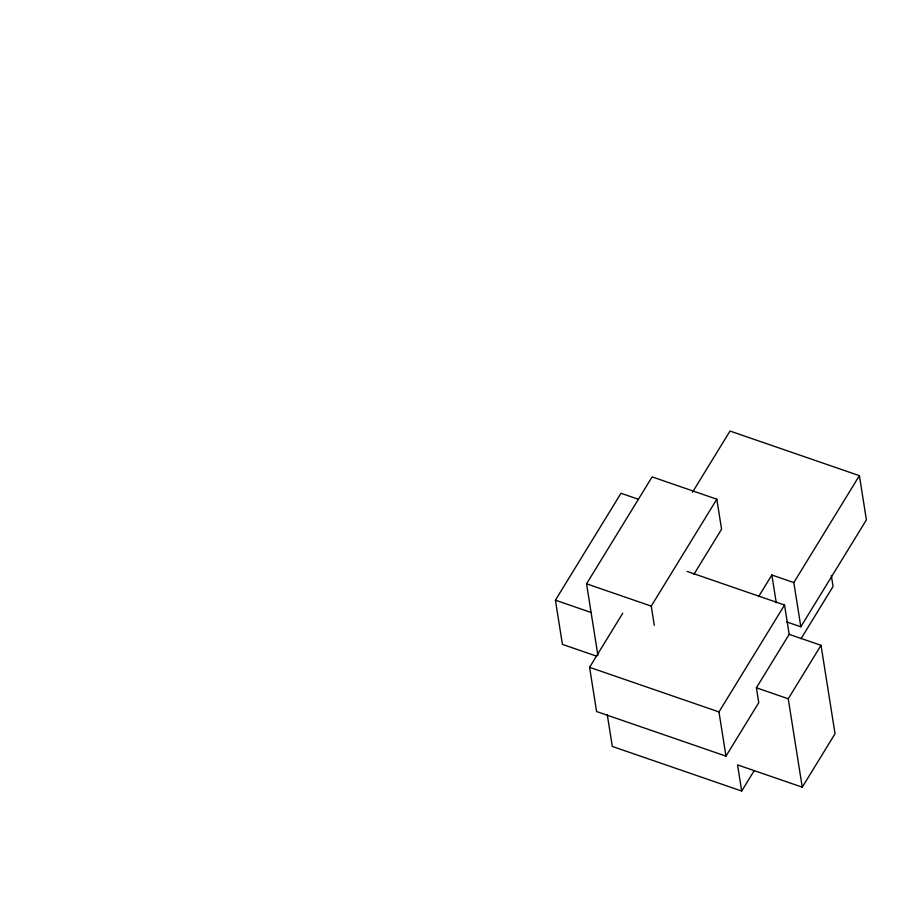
<?xml version="1.0" encoding="UTF-8"?>
<svg xmlns="http://www.w3.org/2000/svg" width="912" height="912" viewBox="0 0 912 912"><rect width="100%" height="100%" fill="white"/><g stroke="black" fill="none" stroke-linecap="round" stroke-linejoin="round"><path stroke-width="1.37" d="M596.744 656.218L562.419 644.385L555.419 600.176L620.992 493.267L638.32 499.24M597.896 655.375L586.553 583.805L652.126 476.896L716.821 499.206L721.574 529.211L693.929 574.275M692.436 492.32L730.01 431.057L859.4 475.665L866.4 519.874L800.827 626.783L786.611 621.881M687.169 571.448L784.548 605.021L789.188 634.342L756.401 687.785L758.761 702.685L725.975 756.139L596.585 711.531L589.585 667.322L622.736 613.263M654.292 625.324L651.248 606.115L716.821 499.206M758.624 596.585L771.86 575.005L793.828 582.574L800.827 626.783M793.828 582.574L859.4 475.665M725.975 756.139L718.975 711.93L784.548 605.021M800.998 638.742L833.055 586.484L831.311 575.426M607.278 714.666L612.317 746.438L741.695 791.046L737.557 764.883L802.252 787.181L788.242 698.774L821.028 645.32L789.188 634.342M741.695 791.046L754.224 770.629M802.252 787.181L835.039 733.738L821.028 645.32M586.553 583.805L651.248 606.115M555.419 600.176L591.432 612.59M756.401 687.785L788.242 698.774M589.585 667.322L718.975 711.93M771.86 575.005L776.237 602.638"/></g></svg>
